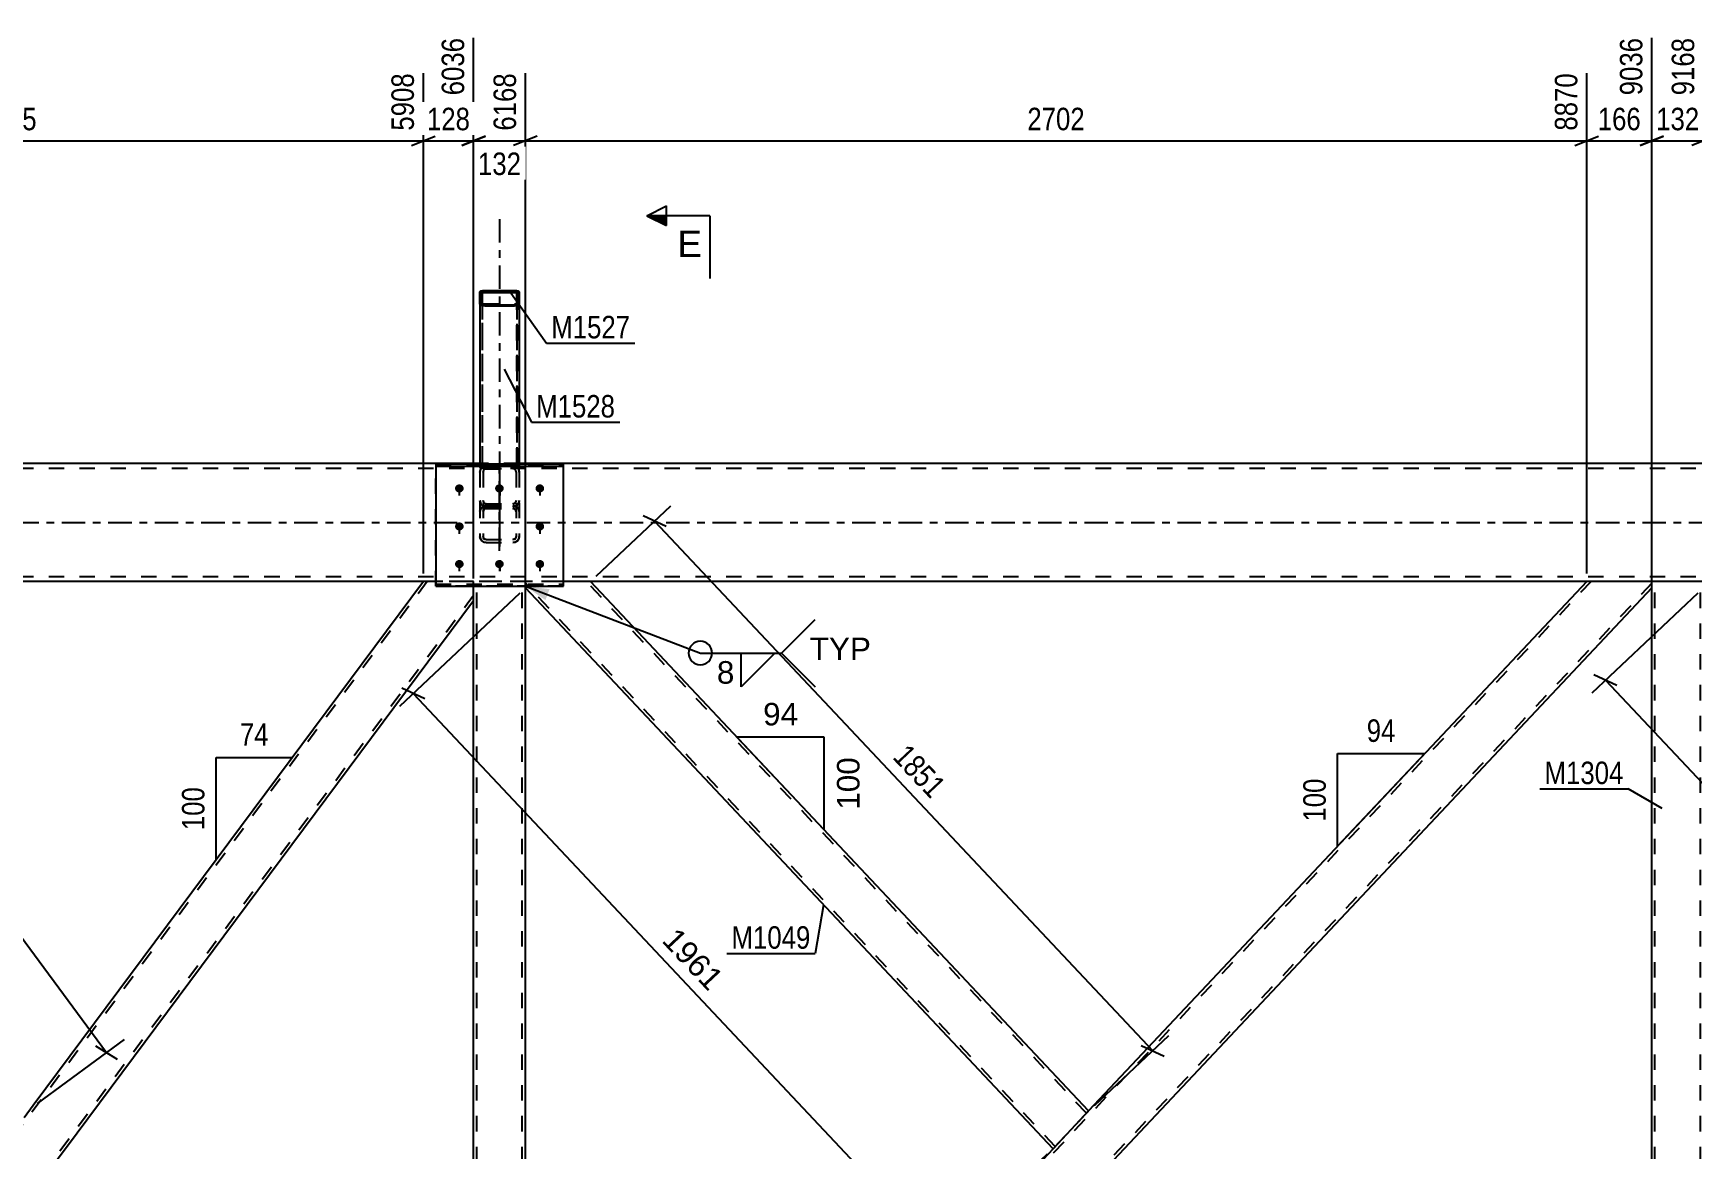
# Model space of a CAD drawing. Header units: millimetres. Extents: x -188 to 1001, y -633 to 208.
# Drawn here: x 243.5 to 454.7, y -79.7 to 62.3 of the extents above; entities that cross this region are included whole.
import ezdxf

# ---------------------------------------------------------------- set-up
doc = ezdxf.new("R2010")
doc.units = ezdxf.units.MM
doc.linetypes.add('DXK_LINE_DOT2', pattern=[3.9198, 1.9599, -1.9599])
doc.linetypes.add('DXK_LINE_DOT3', pattern=[5.9187, 2.979, -0.9799, 0.9799, -0.9799])
doc.styles.add('Arial', font='ARIAL.TTF', dxfattribs={"height": 0.2})
doc.styles.add('Arial Narrow', font='ARIALN.TTF', dxfattribs={"height": 0.2})

# ---------------------------------------------------------------- blocks, each defined once
blk = doc.blocks.new('Part-761552178-4338 - 4322')
at = {"color": 2, "linetype": 'Continuous'}
for p, q in [((300.45, 29.29), (300.41, 29.2)), ((300.41, 27.82), (300.41, 29.2)), ((300.41, 27.82), (300.41, 7.44)), ((300.41, 27.82), (300.45, 27.74)), ((300.58, 29.36), (300.45, 29.29)), ((300.45, 27.74), (300.58, 27.67)), ((300.78, 29.41), (300.58, 29.36)), ((300.58, 27.67), (300.78, 27.62)), ((300.71, 29.2), (300.73, 29.25)), ((300.71, 27.82), (300.71, 29.2)), ((300.73, 27.78), (300.71, 27.82)), ((300.73, 29.25), (300.79, 29.28)), ((300.79, 27.74), (300.73, 27.78)), ((301.01, 29.42), (300.78, 29.41)), ((300.78, 27.62), (301.01, 27.6)), ((300.79, 29.28), (300.89, 29.31)), ((300.89, 27.72), (300.79, 27.74)), ((300.89, 29.31), (301.01, 29.31)), ((301.01, 27.71), (300.89, 27.72)), ((301.01, 29.42), (304.81, 29.42)), ((301.01, 29.31), (304.81, 29.31)), ((301.01, 27.71), (304.81, 27.71)), ((301.01, 27.6), (304.81, 27.6)), ((305.04, 29.41), (304.81, 29.42)), ((304.81, 29.31), (304.92, 29.31)), ((304.92, 27.72), (304.81, 27.71)), ((304.81, 27.6), (305.04, 27.62)), ((304.92, 29.31), (305.02, 29.28)), ((305.02, 27.74), (304.92, 27.72)), ((305.02, 29.28), (305.08, 29.25)), ((305.08, 27.78), (305.02, 27.74)), ((305.23, 29.36), (305.04, 29.41)), ((305.04, 27.62), (305.23, 27.67)), ((305.08, 29.25), (305.11, 29.2)), ((305.11, 27.82), (305.08, 27.78)), ((305.11, 27.82), (305.11, 29.2)), ((305.36, 29.29), (305.23, 29.36)), ((305.23, 27.67), (305.36, 27.74)), ((305.41, 29.2), (305.36, 29.29)), ((305.36, 27.74), (305.41, 27.82)), ((305.41, 27.82), (305.41, 29.2)), ((305.41, 27.82), (305.41, 7.44))]:
    blk.add_line(p, q, dxfattribs=at)
at = {"color": 7, "linetype": 'DXK_LINE_DOT2'}
for p, q in [((300.41, 29.2), (300.41, 7.5)), ((300.71, 29.2), (300.71, 7.5)), ((300.71, 27.82), (300.71, 7.07)), ((305.11, 29.2), (305.11, 7.5)), ((305.11, 27.82), (305.11, 7.07)), ((305.41, 7.5), (305.41, 29.2)), ((305.41, 7.5), (300.41, 7.5)), ((300.41, 7.5), (300.41, 7.28)), ((300.41, 7.44), (300.41, 7.07)), ((300.41, 7.28), (300.41, 7.07)), ((300.41, 7.28), (300.71, 7.28)), ((300.45, 6.99), (300.41, 7.07)), ((300.58, 6.92), (300.45, 6.99)), ((300.78, 6.87), (300.58, 6.92)), ((300.71, 7.28), (300.71, 7.5)), ((300.71, 7.07), (300.71, 7.28)), ((300.71, 7.07), (300.73, 7.03)), ((300.73, 7.03), (300.8, 6.99)), ((301.01, 6.85), (300.78, 6.87)), ((300.8, 6.99), (300.89, 6.97)), ((300.89, 6.97), (301.01, 6.96)), ((301.01, 6.96), (304.81, 6.96)), ((301.01, 6.85), (304.81, 6.85)), ((304.81, 6.96), (304.92, 6.97)), ((305.04, 6.87), (304.81, 6.85)), ((304.92, 6.97), (305.02, 6.99)), ((305.02, 6.99), (305.08, 7.03)), ((305.23, 6.92), (305.04, 6.87)), ((305.08, 7.03), (305.11, 7.07)), ((305.11, 7.5), (305.11, 7.5)), ((305.11, 7.5), (305.11, 7.28)), ((305.11, 7.28), (305.11, 7.07)), ((305.11, 7.28), (305.41, 7.28)), ((305.36, 6.99), (305.23, 6.92)), ((305.41, 7.07), (305.36, 6.99)), ((305.41, 7.28), (305.41, 7.5)), ((305.41, 7.44), (305.41, 7.07)), ((305.41, 7.07), (305.41, 7.28))]:
    blk.add_line(p, q, dxfattribs=at)
blk = doc.blocks.new('Part-761552178-4343 - 4322')
at = {"color": 7, "linetype": 'DXK_LINE_DOT3'}
blk.add_line((302.91, 38.64), (302.91, -3.06), dxfattribs=at)
at = {"color": 2, "linetype": 'Continuous'}
for p, q in [((300.41, 29.34), (300.45, 29.42)), ((300.41, 29.34), (300.41, 29.2)), ((300.45, 29.42), (300.58, 29.49)), ((300.58, 29.49), (300.78, 29.54)), ((300.78, 29.54), (301.01, 29.55)), ((301.01, 29.55), (304.81, 29.55)), ((304.81, 29.55), (305.04, 29.54)), ((305.04, 29.54), (305.23, 29.49)), ((305.23, 29.49), (305.36, 29.42)), ((305.36, 29.42), (305.41, 29.34)), ((305.41, 29.34), (305.41, 29.2))]:
    blk.add_line(p, q, dxfattribs=at)
at = {"color": 7, "linetype": 'DXK_LINE_DOT2'}
for p, q in [((300.41, 27.95), (300.41, 29.34)), ((300.41, 29.2), (300.41, 7.5)), ((300.41, 27.95), (300.41, 7.15)), ((300.45, 27.87), (300.41, 27.95)), ((300.58, 27.8), (300.45, 27.87)), ((300.78, 27.75), (300.58, 27.8)), ((300.73, 29.38), (300.71, 29.34)), ((300.71, 29.34), (300.71, 7.5)), ((300.71, 27.95), (300.71, 29.34)), ((300.71, 27.95), (300.71, 7.15)), ((300.71, 27.95), (300.73, 27.91)), ((300.79, 29.41), (300.73, 29.38)), ((300.73, 27.91), (300.79, 27.88)), ((301.01, 27.73), (300.78, 27.75)), ((300.89, 29.44), (300.79, 29.41)), ((300.79, 27.88), (300.89, 27.85)), ((301.01, 29.45), (300.89, 29.44)), ((300.89, 27.85), (301.01, 27.84)), ((301.01, 29.45), (304.81, 29.45)), ((301.01, 27.84), (304.81, 27.84)), ((301.01, 27.73), (304.81, 27.73)), ((304.92, 29.44), (304.81, 29.45)), ((304.81, 27.84), (304.92, 27.85)), ((305.04, 27.75), (304.81, 27.73)), ((305.02, 29.41), (304.92, 29.44)), ((304.92, 27.85), (305.02, 27.88)), ((305.08, 29.38), (305.02, 29.41)), ((305.02, 27.88), (305.08, 27.91)), ((305.23, 27.8), (305.04, 27.75)), ((305.11, 29.34), (305.08, 29.38)), ((305.08, 27.91), (305.11, 27.95)), ((305.11, 7.5), (305.11, 29.34)), ((305.11, 27.95), (305.11, 29.34)), ((305.11, 27.95), (305.11, 7.15)), ((305.36, 27.87), (305.23, 27.8)), ((305.41, 27.95), (305.36, 27.87)), ((305.41, 27.95), (305.41, 29.34)), ((305.41, 29.2), (305.41, 7.5)), ((305.41, 27.95), (305.41, 7.15)), ((305.41, 7.5), (300.41, 7.5)), ((300.41, 7.28), (300.41, 7.5)), ((300.41, 7.15), (300.41, 7.28)), ((300.41, 7.28), (300.71, 7.28)), ((300.41, 7.15), (300.45, 7.07)), ((300.45, 7.07), (300.58, 7)), ((300.58, 7), (300.78, 6.95)), ((300.71, 7.5), (300.71, 7.5)), ((300.71, 7.5), (300.71, 7.28)), ((300.71, 7.28), (300.71, 7.15)), ((300.73, 7.11), (300.71, 7.15)), ((300.8, 7.08), (300.73, 7.11)), ((300.78, 6.95), (301.01, 6.94)), ((300.89, 7.05), (300.8, 7.08)), ((301.01, 7.04), (300.89, 7.05)), ((301.01, 7.04), (304.81, 7.04)), ((301.01, 6.94), (304.81, 6.94)), ((304.92, 7.05), (304.81, 7.04)), ((304.81, 6.94), (305.04, 6.95)), ((305.02, 7.08), (304.92, 7.05)), ((305.08, 7.11), (305.02, 7.08)), ((305.04, 6.95), (305.23, 7)), ((305.11, 7.15), (305.08, 7.11)), ((305.11, 7.28), (305.11, 7.5)), ((305.11, 7.15), (305.11, 7.28)), ((305.11, 7.28), (305.41, 7.28)), ((305.23, 7), (305.36, 7.07)), ((305.36, 7.07), (305.41, 7.15)), ((305.41, 7.5), (305.41, 7.28)), ((305.41, 7.28), (305.41, 7.15))]:
    blk.add_line(p, q, dxfattribs=at)
blk = doc.blocks.new('Part-761552178-4487 - 4322')
at = {"color": 7, "linetype": 'DXK_LINE_DOT2'}
for p, q in [((294.78, -8.11), (294.78, 7.44)), ((294.78, 7.44), (311.03, 7.44)), ((294.78, 7.16), (311.03, 7.16)), ((311.03, -8.11), (311.03, 7.44)), ((294.78, -7.83), (311.03, -7.83)), ((311.03, -8.11), (294.78, -8.11))]:
    blk.add_line(p, q, dxfattribs=at)
blk = doc.blocks.new('Part-761552178-4358 - 4322')
at = {"color": 7, "linetype": 'DXK_LINE_DOT2'}
for p, q in [((306.2, -7.5), (299.6, -7.5)), ((299.6, -9.96), (299.6, -7.5)), ((300, -152), (300, -7.5)), ((305.8, -152), (305.8, -7.5)), ((306.2, -8.33), (306.2, -7.5)), ((299.6, -152), (299.6, -149.54)), ((306.2, -152), (299.6, -152)), ((306.2, -152), (306.2, -151.17))]:
    blk.add_line(p, q, dxfattribs=at)
at = {"color": 2, "linetype": 'Continuous'}
for p, q in [((306.2, -151.17), (306.2, -8.33)), ((299.6, -149.54), (299.6, -9.96))]:
    blk.add_line(p, q, dxfattribs=at)
blk = doc.blocks.new('Part-761552178-4363 - 4322')
at = {"color": 7, "linetype": 'DXK_LINE_DOT2'}
for p, q in [((456.2, -7.5), (449.6, -7.5)), ((449.6, -8.33), (449.6, -7.5)), ((450, -152), (450, -7.5)), ((455.8, -152), (455.8, -7.5)), ((456.2, -8.33), (456.2, -7.5)), ((449.6, -152), (449.6, -151.17)), ((456.2, -152), (449.6, -152)), ((456.2, -152), (456.2, -151.17))]:
    blk.add_line(p, q, dxfattribs=at)
at = {"color": 2, "linetype": 'Continuous'}
for p, q in [((449.6, -151.17), (449.6, -8.33)), ((456.2, -151.17), (456.2, -8.33))]:
    blk.add_line(p, q, dxfattribs=at)
blk = doc.blocks.new('Part-761552178-4369 - 4322')
at = {"color": 7, "linetype": 'DXK_LINE_DOT2'}
for p, q in [((300.41, 6.43), (300.47, 6.76)), ((300.41, 6.43), (300.41, -1.8)), ((300.84, 6.59), (300.81, 6.43)), ((300.81, 6.43), (300.81, -1.8)), ((300.9, 7.22), (301.21, 7.28)), ((301.21, 6.86), (301.05, 6.82)), ((301.21, 7.28), (304.61, 7.28)), ((301.21, 6.86), (304.61, 6.86)), ((304.61, 7.28), (304.91, 7.22)), ((304.76, 6.82), (304.61, 6.86)), ((305.01, 6.43), (304.98, 6.59)), ((305.01, 6.43), (305.01, -1.8)), ((305.35, 6.76), (305.41, 6.43)), ((305.41, 6.43), (305.41, -1.8)), ((300.47, 2.49), (300.41, 2.81)), ((300.81, 2.81), (300.84, 2.65)), ((301.21, 2.15), (300.9, 2.09)), ((301.05, 2.42), (301.21, 2.39)), ((301.21, 2.39), (304.61, 2.39)), ((301.21, 2.15), (304.61, 2.15)), ((304.61, 2.39), (304.76, 2.42)), ((304.91, 2.09), (304.61, 2.15)), ((304.98, 2.65), (305.01, 2.81)), ((305.41, 2.81), (305.35, 2.49)), ((300.47, 1.69), (300.41, 1.4)), ((300.64, 1.93), (300.47, 1.69)), ((300.9, 2.09), (300.64, 1.93)), ((300.81, 1.4), (300.84, 1.54)), ((300.84, 1.54), (300.92, 1.67)), ((301.21, 1.96), (300.9, 2.03)), ((300.92, 1.67), (301.05, 1.75)), ((301.05, 1.75), (301.21, 1.78)), ((301.21, 1.96), (304.61, 1.96)), ((301.21, 1.78), (304.61, 1.78)), ((304.91, 2.03), (304.61, 1.96)), ((304.61, 1.78), (304.76, 1.75)), ((304.76, 1.75), (304.89, 1.67)), ((304.89, 1.67), (304.98, 1.54)), ((305.17, 1.93), (304.91, 2.09)), ((304.98, 1.54), (305.01, 1.4)), ((305.35, 1.69), (305.17, 1.93)), ((305.41, 1.4), (305.35, 1.69)), ((300.41, -1.8), (300.47, -2.08)), ((300.47, -2.08), (300.64, -2.33)), ((300.84, -1.94), (300.81, -1.8)), ((300.92, -2.06), (300.84, -1.94)), ((301.05, -2.14), (300.92, -2.06)), ((304.89, -2.06), (304.76, -2.14)), ((304.98, -1.94), (304.89, -2.06)), ((305.01, -1.8), (304.98, -1.94)), ((305.17, -2.33), (305.35, -2.08)), ((305.35, -2.08), (305.41, -1.8)), ((300.64, -2.33), (300.9, -2.49)), ((300.9, -2.49), (301.21, -2.55)), ((301.21, -2.17), (301.05, -2.14)), ((301.21, -2.17), (304.61, -2.17)), ((301.21, -2.55), (304.61, -2.55)), ((304.76, -2.14), (304.61, -2.17)), ((304.61, -2.55), (304.91, -2.49)), ((304.91, -2.49), (305.17, -2.33))]:
    blk.add_line(p, q, dxfattribs=at)
at = {"color": 7, "linetype": 'DXK_LINE_DOT3'}
blk.add_line((302.91, 8.04), (302.91, -3.62), dxfattribs=at)
at = {"color": 7, "linetype": 'DXK_LINE_DOT2'}
for centre, radius, start, end in [((301.24, 6.46), 0.827, 114.32, 159.2417), ((301.22, 6.45), 0.414, 114.32, 159.2417), ((304.59, 6.45), 0.414, 20.7583, 65.68), ((304.57, 6.46), 0.827, 20.7583, 65.68), ((301.24, 2.78), 0.827, 200.7583, 245.68), ((301.22, 2.8), 0.414, 200.7583, 245.68), ((304.59, 2.8), 0.414, 294.32, 339.2417), ((304.57, 2.78), 0.827, 294.32, 339.2417)]:
    blk.add_arc(centre, radius, start, end, dxfattribs=at)
blk = doc.blocks.new('Part-761552178-4448 - 4322')
at = {"color": 7, "linetype": 'DXK_LINE_DOT2'}
for p, q in [((300.47, 6.76), (300.41, 6.43)), ((300.41, 6.43), (300.41, -1.8)), ((300.81, 6.43), (300.84, 6.59)), ((300.81, 6.43), (300.81, -1.8)), ((301.21, 7.28), (300.9, 7.22)), ((301.05, 6.82), (301.21, 6.86)), ((301.21, 7.28), (304.61, 7.28)), ((301.21, 6.86), (304.61, 6.86)), ((304.91, 7.22), (304.61, 7.28)), ((304.61, 6.86), (304.76, 6.82)), ((304.98, 6.59), (305.01, 6.43)), ((305.01, 6.43), (305.01, -1.8)), ((305.41, 6.43), (305.35, 6.76)), ((305.41, 6.43), (305.41, -1.8)), ((300.41, 2.81), (300.47, 2.49)), ((300.84, 2.65), (300.81, 2.81)), ((300.9, 2.09), (301.21, 2.15)), ((301.21, 2.39), (301.05, 2.42)), ((301.21, 2.39), (304.61, 2.39)), ((301.21, 2.15), (304.61, 2.15)), ((304.76, 2.42), (304.61, 2.39)), ((304.61, 2.15), (304.91, 2.09)), ((305.01, 2.81), (304.98, 2.65)), ((305.35, 2.49), (305.41, 2.81)), ((300.41, 1.4), (300.47, 1.69)), ((300.47, 1.69), (300.64, 1.93)), ((300.64, 1.93), (300.9, 2.09)), ((300.84, 1.54), (300.81, 1.4)), ((300.92, 1.67), (300.84, 1.54)), ((300.9, 2.03), (301.05, 1.99)), ((301.05, 1.75), (300.92, 1.67)), ((301.05, 1.99), (301.21, 1.96)), ((301.21, 1.78), (301.05, 1.75)), ((301.21, 1.96), (304.61, 1.96)), ((301.21, 1.78), (304.61, 1.78)), ((304.61, 1.96), (304.91, 2.03)), ((304.76, 1.75), (304.61, 1.78)), ((304.89, 1.67), (304.76, 1.75)), ((304.98, 1.54), (304.89, 1.67)), ((304.91, 2.09), (305.17, 1.93)), ((305.01, 1.4), (304.98, 1.54)), ((305.17, 1.93), (305.35, 1.69)), ((305.35, 1.69), (305.41, 1.4)), ((300.47, -2.08), (300.41, -1.8)), ((300.64, -2.33), (300.47, -2.08)), ((300.81, -1.8), (300.84, -1.94)), ((300.84, -1.94), (300.92, -2.06)), ((300.92, -2.06), (301.05, -2.14)), ((304.76, -2.14), (304.89, -2.06)), ((304.89, -2.06), (304.98, -1.94)), ((304.98, -1.94), (305.01, -1.8)), ((305.35, -2.08), (305.17, -2.33)), ((305.41, -1.8), (305.35, -2.08)), ((300.9, -2.49), (300.64, -2.33)), ((301.21, -2.55), (300.9, -2.49)), ((301.05, -2.14), (301.21, -2.17)), ((301.21, -2.17), (304.61, -2.17)), ((301.21, -2.55), (304.61, -2.55)), ((304.61, -2.17), (304.76, -2.14)), ((304.91, -2.49), (304.61, -2.55)), ((305.17, -2.33), (304.91, -2.49))]:
    blk.add_line(p, q, dxfattribs=at)
at = {"color": 7, "linetype": 'DXK_LINE_DOT3'}
blk.add_line((302.91, -3.62), (302.91, 8.04), dxfattribs=at)
at = {"color": 7, "linetype": 'DXK_LINE_DOT2'}
for centre, radius, start, end in [((301.24, 6.46), 0.827, 114.32, 159.2417), ((301.22, 6.45), 0.414, 114.32, 159.2417), ((304.59, 6.45), 0.414, 20.7583, 65.68), ((304.57, 6.46), 0.827, 20.7583, 65.68), ((301.24, 2.78), 0.827, 200.7583, 245.68), ((301.22, 2.8), 0.414, 200.7583, 245.68), ((304.59, 2.8), 0.414, 294.32, 339.2417), ((304.57, 2.78), 0.827, 294.32, 339.2417)]:
    blk.add_arc(centre, radius, start, end, dxfattribs=at)
blk = doc.blocks.new('Part-761552178-4484 - 4322')
at = {"color": 2, "linetype": 'Continuous'}
for p, q in [((311.03, 7.44), (294.78, 7.44)), ((294.78, 7.44), (294.78, -8.11)), ((294.78, 7.16), (311.03, 7.16)), ((311.03, -8.11), (311.03, 7.44)), ((294.78, -8.11), (311.03, -8.11))]:
    blk.add_line(p, q, dxfattribs=at)
at = {"color": 7, "linetype": 'DXK_LINE_DOT2'}
blk.add_line((294.78, -7.83), (311.03, -7.83), dxfattribs=at)
blk = doc.blocks.new('Bolt-761552178-4665 - 4322')
at = {"color": 1, "linetype": 'DXK_LINE_DOT2'}
for p, q in [((297.78, 4.84), (297.78, 3.42)), ((302.93, 4.84), (302.93, 3.42)), ((308.03, 4.84), (308.03, 3.42)), ((297.78, 0), (297.78, -1.42)), ((308.03, 0), (308.03, -1.42)), ((297.78, -4.79), (297.78, -6.21)), ((302.93, -4.79), (302.93, -6.21)), ((308.03, -4.79), (308.03, -6.21))]:
    blk.add_line(p, q, dxfattribs=at)
blk = doc.blocks.new('Part-761552178-4524 - 4322')
at = {"color": 7, "linetype": 'DXK_LINE_DOT2'}
for p, q in [((776.65, 6.9), (34.1, 6.9)), ((305.41, 7.5), (300.41, 7.5)), ((776.65, -6.9), (34.1, -6.9)), ((776.65, -7.5), (68.4, -7.5)), ((311.03, -7.5), (294.78, -7.5))]:
    blk.add_line(p, q, dxfattribs=at)
at = {"color": 2, "linetype": 'Continuous'}
for p, q in [((300.41, 7.5), (127.28, 7.5)), ((600.41, 7.5), (305.41, 7.5)), ((294.78, -7.5), (181.15, -7.5)), ((594.78, -7.5), (311.03, -7.5))]:
    blk.add_line(p, q, dxfattribs=at)
at = {"color": 7, "linetype": 'DXK_LINE_DOT3'}
blk.add_line((34.1, 0), (776.65, 0), dxfattribs=at)
blk = doc.blocks.new('Bolt-761552178-4666 - 4322')
at = {"linetype": 'Continuous'}
for points in [[(297.78, 4.86), (297.9, 4.85), (298.01, 4.82), (298.11, 4.76), (298.19, 4.69), (298.26, 4.6), (298.31, 4.5), (298.33, 4.4), (298.33, 4.29), (298.31, 4.18), (298.26, 4.09), (298.19, 4), (298.11, 3.93), (298.01, 3.87), (297.9, 3.84), (297.78, 3.83), (297.67, 3.84), (297.56, 3.87), (297.46, 3.93), (297.37, 4), (297.31, 4.09), (297.26, 4.18), (297.24, 4.29), (297.24, 4.4), (297.26, 4.5), (297.31, 4.6), (297.37, 4.69), (297.46, 4.76), (297.56, 4.82), (297.67, 4.85)], [(302.88, 4.86), (303, 4.85), (303.11, 4.82), (303.21, 4.76), (303.29, 4.69), (303.36, 4.6), (303.41, 4.5), (303.43, 4.4), (303.43, 4.29), (303.41, 4.18), (303.36, 4.09), (303.29, 4), (303.21, 3.93), (303.11, 3.87), (303, 3.84), (302.88, 3.83), (302.77, 3.84), (302.66, 3.87), (302.56, 3.93), (302.47, 4), (302.41, 4.09), (302.36, 4.18), (302.34, 4.29), (302.34, 4.4), (302.36, 4.5), (302.41, 4.6), (302.47, 4.69), (302.56, 4.76), (302.66, 4.82), (302.77, 4.85)], [(308.03, 4.86), (308.15, 4.85), (308.26, 4.82), (308.36, 4.76), (308.44, 4.69), (308.51, 4.6), (308.56, 4.5), (308.58, 4.4), (308.58, 4.29), (308.56, 4.18), (308.51, 4.09), (308.44, 4), (308.36, 3.93), (308.26, 3.87), (308.15, 3.84), (308.03, 3.83), (307.92, 3.84), (307.81, 3.87), (307.71, 3.93), (307.62, 4), (307.56, 4.09), (307.51, 4.18), (307.49, 4.29), (307.49, 4.4), (307.51, 4.5), (307.56, 4.6), (307.62, 4.69), (307.71, 4.76), (307.81, 4.82), (307.92, 4.85)], [(297.78, 0.02), (297.9, 0.01), (298.01, -0.02), (298.11, -0.08), (298.19, -0.15), (298.26, -0.24), (298.31, -0.34), (298.33, -0.44), (298.33, -0.55), (298.31, -0.66), (298.26, -0.75), (298.19, -0.84), (298.11, -0.91), (298.01, -0.97), (297.9, -1), (297.78, -1.01), (297.67, -1), (297.56, -0.97), (297.46, -0.91), (297.37, -0.84), (297.31, -0.75), (297.26, -0.66), (297.24, -0.55), (297.24, -0.44), (297.26, -0.34), (297.31, -0.24), (297.37, -0.15), (297.46, -0.08), (297.56, -0.02), (297.67, 0.01)], [(308.03, 0.02), (308.15, 0.01), (308.26, -0.02), (308.36, -0.08), (308.44, -0.15), (308.51, -0.24), (308.56, -0.34), (308.58, -0.44), (308.58, -0.55), (308.56, -0.66), (308.51, -0.75), (308.44, -0.84), (308.36, -0.91), (308.26, -0.97), (308.15, -1), (308.03, -1.01), (307.92, -1), (307.81, -0.97), (307.71, -0.91), (307.62, -0.84), (307.56, -0.75), (307.51, -0.66), (307.49, -0.55), (307.49, -0.44), (307.51, -0.34), (307.56, -0.24), (307.62, -0.15), (307.71, -0.08), (307.81, -0.02), (307.92, 0.01)], [(297.78, -4.77), (297.9, -4.78), (298.01, -4.82), (298.11, -4.87), (298.19, -4.94), (298.26, -5.03), (298.31, -5.13), (298.33, -5.23), (298.33, -5.34), (298.31, -5.45), (298.26, -5.55), (298.19, -5.63), (298.11, -5.71), (298.01, -5.76), (297.9, -5.79), (297.78, -5.8), (297.67, -5.79), (297.56, -5.76), (297.46, -5.71), (297.37, -5.63), (297.31, -5.55), (297.26, -5.45), (297.24, -5.34), (297.24, -5.23), (297.26, -5.13), (297.31, -5.03), (297.37, -4.94), (297.46, -4.87), (297.56, -4.82), (297.67, -4.78)], [(302.88, -4.77), (303, -4.78), (303.11, -4.82), (303.21, -4.87), (303.29, -4.94), (303.36, -5.03), (303.41, -5.13), (303.43, -5.23), (303.43, -5.34), (303.41, -5.45), (303.36, -5.55), (303.29, -5.63), (303.21, -5.71), (303.11, -5.76), (303, -5.79), (302.88, -5.8), (302.77, -5.79), (302.66, -5.76), (302.56, -5.71), (302.47, -5.63), (302.41, -5.55), (302.36, -5.45), (302.34, -5.34), (302.34, -5.23), (302.36, -5.13), (302.41, -5.03), (302.47, -4.94), (302.56, -4.87), (302.66, -4.82), (302.77, -4.78)], [(308.03, -4.77), (308.15, -4.78), (308.26, -4.82), (308.36, -4.87), (308.44, -4.94), (308.51, -5.03), (308.56, -5.13), (308.58, -5.23), (308.58, -5.34), (308.56, -5.45), (308.51, -5.55), (308.44, -5.63), (308.36, -5.71), (308.26, -5.76), (308.15, -5.79), (308.03, -5.8), (307.92, -5.79), (307.81, -5.76), (307.71, -5.71), (307.62, -5.63), (307.56, -5.55), (307.51, -5.45), (307.49, -5.34), (307.49, -5.23), (307.51, -5.13), (307.56, -5.03), (307.62, -4.94), (307.71, -4.87), (307.81, -4.82), (307.92, -4.78)]]:
    blk.add_hatch(color=1, dxfattribs=at).paths.add_polyline_path(points)
at = {"color": 1, "linetype": 'Continuous'}
for p, q in [((297.78, 4.84), (297.78, 3.42)), ((302.88, 4.84), (302.88, 3.42)), ((308.03, 4.84), (308.03, 3.42)), ((297.78, 0), (297.78, -1.42)), ((308.03, 0), (308.03, -1.42)), ((297.78, -4.79), (297.78, -6.21)), ((302.88, -4.79), (302.88, -6.21)), ((308.03, -4.79), (308.03, -6.21))]:
    blk.add_line(p, q, dxfattribs=at)
blk = doc.blocks.new('Part-761552178-4803 - 4322')
at = {"color": 7, "linetype": 'DXK_LINE_DOT2'}
for p, q in [((314.48, -7.5), (306.2, -7.5)), ((306.2, -8.11), (306.2, -7.5)), ((373.65, -79.46), (306.2, -7.74)), ((377.63, -75.22), (313.94, -7.5)), ((377.86, -74.98), (377.35, -75.52)), ((373.65, -79.46), (373.67, -79.44))]:
    blk.add_line(p, q, dxfattribs=at)
at = {"color": 2, "linetype": 'Continuous'}
for p, q in [((306.2, -8.33), (306.2, -8.11)), ((373.37, -79.75), (306.2, -8.33)), ((377.9, -74.93), (314.48, -7.5)), ((377.35, -75.52), (373.37, -79.75)), ((377.9, -74.93), (377.35, -75.52))]:
    blk.add_line(p, q, dxfattribs=at)
blk = doc.blocks.new('Part-761552178-4808 - 4322')
at = {"color": 7, "linetype": 'DXK_LINE_DOT2'}
for p, q in [((441.87, -7.5), (306.2, -151.76)), ((449.6, -7.74), (313.94, -152)), ((449.6, -7.5), (441.32, -7.5)), ((377.9, -74.93), (373.37, -79.75)), ((382.43, -79.75), (377.9, -84.57)), ((314.48, -152), (306.2, -152))]:
    blk.add_line(p, q, dxfattribs=at)
at = {"color": 2, "linetype": 'Continuous'}
for p, q in [((441.32, -7.5), (377.9, -74.93)), ((449.6, -8.33), (382.43, -79.75)), ((449.6, -8.33), (449.6, -7.5)), ((373.37, -79.75), (306.2, -151.17)), ((377.9, -84.57), (314.48, -152)), ((306.2, -152), (306.2, -151.17))]:
    blk.add_line(p, q, dxfattribs=at)
blk = doc.blocks.new('Part-761552178-4828 - 4322')
at = {"color": 7, "linetype": 'DXK_LINE_DOT2'}
for p, q in [((293.7, -7.5), (187.45, -150.21)), ((299.6, -7.5), (293.2, -7.5)), ((299.6, -8.11), (299.6, -7.5)), ((299.6, -9.29), (193.35, -152)), ((243.53, -74.22), (239.41, -79.75)), ((247.64, -79.75), (243.53, -85.28)), ((193.85, -152), (187.45, -152))]:
    blk.add_line(p, q, dxfattribs=at)
at = {"color": 2, "linetype": 'Continuous'}
for p, q in [((293.2, -7.5), (243.53, -74.22)), ((299.6, -9.96), (299.6, -8.11)), ((299.6, -9.96), (247.64, -79.75)), ((239.41, -79.75), (187.45, -149.54)), ((243.53, -85.28), (193.85, -152)), ((187.45, -152), (187.45, -149.54))]:
    blk.add_line(p, q, dxfattribs=at)
blk = doc.blocks.new('AngleDimension-761552178-4941 - 4322')
at = {"color": 7, "linetype": 'Continuous'}
for p, q in [((409.59, -29.43), (420.69, -29.43)), ((409.59, -41.23), (420.69, -29.43)), ((409.59, -41.23), (409.59, -29.43)), ((420.25, -29.9), (420.69, -29.43))]:
    blk.add_line(p, q, dxfattribs=at)
at = {"color": 0}
for points in [[(417.57, -28.53), (417.57, -24.33), (412.71, -24.33), (412.71, -28.53)], [(408.69, -31.99), (404.49, -31.99), (404.49, -38.68), (408.69, -38.68)]]:
    blk.add_wipeout(points, dxfattribs=at)
at = {"color": 3, "style": 'Arial Narrow'}
blk.add_text('94', height=2.863, dxfattribs=at).set_placement((413.31, -27.93))
blk.add_text('100', height=2.863, rotation=90.0002, dxfattribs=at).set_placement((408.09, -38.08))
blk = doc.blocks.new('StraightDimension-761552178-12593 - 4322')
at = {"color": 7, "linetype": 'Continuous'}
for p, q in [((305.47, -9.01), (290.17, -23.41)), ((293.38, -22.44), (290.45, -21.08)), ((291.91, -21.76), (359.08, -93.19)), ((372.64, -80.44), (357.34, -94.83)), ((357.62, -92.5), (360.55, -93.87))]:
    blk.add_line(p, q, dxfattribs=at)
at = {"color": 0}
blk.add_wipeout([(329.5, -60.64), (332.56, -57.76), (325.65, -50.41), (322.59, -53.28)], dxfattribs=at)
at = {"color": 3, "style": 'Arial'}
blk.add_text('1961', height=2.865, rotation=-46.7591, dxfattribs=at).set_placement((323.44, -53.31))
blk = doc.blocks.new('StraightDimension-761552178-9188 - 4322')
at = {"color": 7, "linetype": 'Continuous'}
for p, q in [((449.6, -7.33), (449.6, 61.71)), ((456.2, -6.5), (456.2, 61.71)), ((448.1, 48), (451.1, 49.2)), ((449.6, 48.6), (456.2, 48.6)), ((457.7, 49.2), (454.7, 48))]:
    blk.add_line(p, q, dxfattribs=at)
at = {"color": 0}
blk.add_wipeout([(456.24, 49.35), (456.24, 53.55), (449.56, 53.55), (449.56, 49.35)], dxfattribs=at)
at = {"color": 0, "linetype": 'Continuous'}
blk.add_wipeout([(455.6, 62.31), (451.4, 62.31), (451.4, 53.8), (455.6, 53.8)], dxfattribs=at)
at = {"color": 3, "linetype": 'Continuous', "style": 'Arial Narrow'}
blk.add_text('9168', height=2.863, rotation=90.0002, dxfattribs=at).set_placement((455, 54.4))
at = {"color": 3, "style": 'Arial Narrow'}
blk.add_text('132', height=2.863, dxfattribs=at).set_placement((450.16, 49.95))
blk = doc.blocks.new('StraightDimension-761552178-9190 - 4322')
at = {"color": 7, "linetype": 'Continuous'}
for p, q in [((306.2, -7.33), (306.2, 57.21)), ((441.32, -6.5), (441.32, 57.21)), ((307.7, 49.2), (304.7, 48)), ((306.2, 48.6), (441.32, 48.6)), ((439.82, 48), (442.82, 49.2))]:
    blk.add_line(p, q, dxfattribs=at)
at = {"color": 0, "linetype": 'Continuous'}
blk.add_wipeout([(440.72, 57.81), (436.52, 57.81), (436.52, 49.3), (440.72, 49.3)], dxfattribs=at)
at = {"color": 0}
blk.add_wipeout([(378.02, 49.35), (378.02, 53.55), (369.5, 53.55), (369.5, 49.35)], dxfattribs=at)
at = {"color": 3, "linetype": 'Continuous', "style": 'Arial Narrow'}
blk.add_text('8870', height=2.863, rotation=90.0002, dxfattribs=at).set_placement((440.12, 49.9))
at = {"color": 3, "style": 'Arial Narrow'}
blk.add_text('2702', height=2.863, dxfattribs=at).set_placement((370.1, 49.95))
blk = doc.blocks.new('StraightDimension-761552178-9193 - 4322')
at = {"color": 7, "linetype": 'Continuous'}
for p, q in [((187.45, -8.96), (187.45, 61.71)), ((293.2, -6.5), (293.2, 57.21)), ((188.95, 49.2), (185.95, 48)), ((187.45, 48.6), (293.2, 48.6)), ((291.7, 48), (294.7, 49.2))]:
    blk.add_line(p, q, dxfattribs=at)
at = {"color": 0, "linetype": 'Continuous'}
blk.add_wipeout([(292.6, 57.81), (288.4, 57.81), (288.4, 49.3), (292.6, 49.3)], dxfattribs=at)
at = {"color": 0}
blk.add_wipeout([(244.58, 49.35), (244.58, 53.55), (236.07, 53.55), (236.07, 49.35)], dxfattribs=at)
at = {"color": 3, "linetype": 'Continuous', "style": 'Arial Narrow'}
blk.add_text('5908', height=2.863, rotation=90.0002, dxfattribs=at).set_placement((292, 49.9))
at = {"color": 3, "style": 'Arial Narrow'}
blk.add_text('2115', height=2.863, dxfattribs=at).set_placement((236.67, 49.95))
blk = doc.blocks.new('StraightDimension-761552178-5907 - 4322')
at = {"color": 7, "linetype": 'Continuous'}
for p, q in [((315.21, -6.81), (324.72, 2.12)), ((324.1, -0.51), (321.18, 0.85)), ((322.64, 0.17), (386.06, -67.26)), ((378.63, -74.25), (388.13, -65.31)), ((384.59, -66.58), (387.52, -67.94))]:
    blk.add_line(p, q, dxfattribs=at)
at = {"color": 0}
blk.add_wipeout([(357.81, -36.13), (360.87, -33.26), (355.04, -27.06), (351.98, -29.93)], dxfattribs=at)
at = {"color": 3, "style": 'Arial Narrow'}
blk.add_text('1851', height=2.863, rotation=-46.7591, dxfattribs=at).set_placement((352.83, -29.96))
blk = doc.blocks.new('AngleDimension-761552178-6143 - 4322')
at = {"color": 7, "linetype": 'Continuous'}
for p, q in [((266.83, -29.93), (276.51, -29.93)), ((266.83, -42.92), (276.51, -29.93)), ((266.83, -42.92), (266.83, -29.93)), ((276.3, -30.2), (276.51, -29.93))]:
    blk.add_line(p, q, dxfattribs=at)
at = {"color": 0}
for points in [[(274.1, -29.03), (274.1, -24.83), (269.24, -24.83), (269.24, -29.03)], [(265.93, -33.08), (261.73, -33.08), (261.73, -39.77), (265.93, -39.77)]]:
    blk.add_wipeout(points, dxfattribs=at)
at = {"color": 3, "style": 'Arial Narrow'}
blk.add_text('74', height=2.863, dxfattribs=at).set_placement((269.84, -28.43))
blk.add_text('100', height=2.863, rotation=90.0002, dxfattribs=at).set_placement((265.33, -39.17))
blk = doc.blocks.new('AngleDimension-761552178-12622 - 4322')
at = {"color": 7, "linetype": 'Continuous'}
for p, q in [((334.28, -28.55), (333.13, -27.33)), ((344.23, -27.33), (333.13, -27.33)), ((344.23, -39.13), (333.13, -27.33)), ((344.23, -39.13), (344.23, -27.33))]:
    blk.add_line(p, q, dxfattribs=at)
at = {"color": 0}
for points in [[(341.51, -26.43), (341.51, -22.23), (335.86, -22.23), (335.86, -26.43)], [(349.33, -29.29), (345.13, -29.29), (345.13, -37.17), (349.33, -37.17)]]:
    blk.add_wipeout(points, dxfattribs=at)
at = {"color": 3, "style": 'Arial'}
blk.add_text('94', height=2.865, dxfattribs=at).set_placement((336.46, -25.83))
blk.add_text('100', height=2.865, rotation=90.0002, dxfattribs=at).set_placement((348.73, -36.57))
blk = doc.blocks.new('StraightDimension-761552178-9189 - 4322')
at = {"color": 7, "linetype": 'Continuous'}
for p, q in [((449.6, -7.33), (449.6, 61.71)), ((441.32, -6.5), (441.32, 57.21)), ((439.82, 48), (442.82, 49.2)), ((441.32, 48.6), (449.6, 48.6)), ((451.1, 49.2), (448.1, 48))]:
    blk.add_line(p, q, dxfattribs=at)
at = {"color": 0}
blk.add_wipeout([(448.8, 49.35), (448.8, 53.55), (442.12, 53.55), (442.12, 49.35)], dxfattribs=at)
at = {"color": 0, "linetype": 'Continuous'}
blk.add_wipeout([(449, 62.31), (444.8, 62.31), (444.8, 53.8), (449, 53.8)], dxfattribs=at)
at = {"color": 3, "linetype": 'Continuous', "style": 'Arial Narrow'}
blk.add_text('9036', height=2.863, rotation=90.0002, dxfattribs=at).set_placement((448.4, 54.4))
at = {"color": 3, "style": 'Arial Narrow'}
blk.add_text('166', height=2.863, dxfattribs=at).set_placement((442.72, 49.95))
blk = doc.blocks.new('StraightDimension-761552178-9191 - 4322')
at = {"color": 7, "linetype": 'Continuous'}
for p, q in [((299.6, -7.11), (299.6, 61.71)), ((306.2, -7.33), (306.2, 57.21)), ((298.1, 48), (301.1, 49.2)), ((299.6, 48.6), (306.2, 48.6)), ((307.7, 49.2), (304.7, 48))]:
    blk.add_line(p, q, dxfattribs=at)
at = {"color": 0, "linetype": 'Continuous'}
blk.add_wipeout([(305.6, 57.81), (301.4, 57.81), (301.4, 49.3), (305.6, 49.3)], dxfattribs=at)
at = {"color": 0}
blk.add_wipeout([(306.24, 43.65), (306.24, 47.85), (299.56, 47.85), (299.56, 43.65)], dxfattribs=at)
at = {"color": 3, "linetype": 'Continuous', "style": 'Arial Narrow'}
blk.add_text('6168', height=2.863, rotation=90.0002, dxfattribs=at).set_placement((305, 49.9))
at = {"color": 3, "style": 'Arial Narrow'}
blk.add_text('132', height=2.863, dxfattribs=at).set_placement((300.16, 44.25))
blk = doc.blocks.new('StraightDimension-761552178-9192 - 4322')
at = {"color": 7, "linetype": 'Continuous'}
for p, q in [((299.6, -7.11), (299.6, 61.71)), ((293.2, -6.5), (293.2, 57.21)), ((291.7, 48), (294.7, 49.2)), ((293.2, 48.6), (299.6, 48.6)), ((301.1, 49.2), (298.1, 48))]:
    blk.add_line(p, q, dxfattribs=at)
at = {"color": 0}
blk.add_wipeout([(299.74, 49.35), (299.74, 53.55), (293.06, 53.55), (293.06, 49.35)], dxfattribs=at)
at = {"color": 0, "linetype": 'Continuous'}
blk.add_wipeout([(299, 62.31), (294.8, 62.31), (294.8, 53.8), (299, 53.8)], dxfattribs=at)
at = {"color": 3, "linetype": 'Continuous', "style": 'Arial Narrow'}
blk.add_text('6036', height=2.863, rotation=90.0002, dxfattribs=at).set_placement((298.4, 54.4))
at = {"color": 3, "style": 'Arial Narrow'}
blk.add_text('128', height=2.863, dxfattribs=at).set_placement((293.66, 49.95))
blk = doc.blocks.new('StraightDimension-761552178-12567 - 4322')
at = {"color": 7, "linetype": 'Continuous'}
for p, q in [((455.47, -9.01), (441.95, -21.72)), ((445.17, -20.76), (442.24, -19.4)), ((443.7, -20.08), (510.87, -91.5)), ((522.64, -80.44), (509.12, -93.15)), ((509.41, -90.82), (512.34, -92.19))]:
    blk.add_line(p, q, dxfattribs=at)
at = {"color": 0}
blk.add_wipeout([(481.29, -58.96), (484.35, -56.08), (477.44, -48.72), (474.38, -51.6)], dxfattribs=at)
at = {"color": 3, "style": 'Arial'}
blk.add_text('1961', height=2.865, rotation=-46.7591, dxfattribs=at).set_placement((475.22, -51.63))
blk = doc.blocks.new('StraightDimension-761552178-12636 - 4322')
at = {"color": 7, "linetype": 'Continuous'}
for p, q in [((194.65, -6.91), (205.72, 1.25)), ((204.8, -1.29), (202.06, 0.41)), ((203.43, -0.44), (252.86, -67.5)), ((244.08, -73.97), (255.15, -65.81)), ((251.48, -66.65), (254.23, -68.35))]:
    blk.add_line(p, q, dxfattribs=at)
at = {"color": 0}
blk.add_wipeout([(231.74, -37.59), (235.12, -35.09), (229.13, -26.97), (225.75, -29.46)], dxfattribs=at)
at = {"color": 3, "style": 'Arial'}
blk.add_text('1666', height=2.865, rotation=-53.6059, dxfattribs=at).set_placement((226.59, -29.59))
blk = doc.blocks.new('Mark-761552178-4339 - 4322')
at = {"color": 0}
blk.add_wipeout([(319.54, 23.45), (319.54, 26.45), (309.49, 26.45), (309.49, 23.45)], dxfattribs=at)
blk.add_wipeout([(319.54, 23.45), (319.54, 26.45), (309.49, 26.45), (309.49, 23.45)], dxfattribs=at)
at = {"color": 30, "linetype": 'Continuous'}
for p, q in [((304.12, 29.55), (308.89, 22.85)), ((308.89, 22.85), (320.14, 22.85))]:
    blk.add_line(p, q, dxfattribs=at)
at = {"color": 3, "style": 'Arial Narrow'}
blk.add_text('M1527', height=2.863, dxfattribs=at).set_placement((309.49, 23.45))
blk = doc.blocks.new('Mark-761552178-4334 - 4322')
at = {"color": 0}
blk.add_wipeout([(317.62, 13.37), (317.62, 16.37), (307.57, 16.37), (307.57, 13.37)], dxfattribs=at)
blk.add_wipeout([(317.62, 13.37), (317.62, 16.37), (307.57, 16.37), (307.57, 13.37)], dxfattribs=at)
at = {"color": 30, "linetype": 'Continuous'}
for p, q in [((303.51, 19.54), (306.97, 12.77)), ((306.97, 12.77), (318.22, 12.77))]:
    blk.add_line(p, q, dxfattribs=at)
at = {"color": 3, "style": 'Arial Narrow'}
blk.add_text('M1528', height=2.863, dxfattribs=at).set_placement((307.57, 13.37))
blk = doc.blocks.new('Mark-761552178-4359 - 4322')
at = {"color": 0}
blk.add_wipeout([(446.01, -33.31), (446.01, -30.31), (435.95, -30.31), (435.95, -33.31)], dxfattribs=at)
blk.add_wipeout([(446.01, -33.31), (446.01, -30.31), (435.95, -30.31), (435.95, -33.31)], dxfattribs=at)
at = {"color": 30, "linetype": 'Continuous'}
for p in [(435.35, -33.91), (450.94, -36.41)]:
    blk.add_line(p, (446.61, -33.91), dxfattribs=at)
at = {"color": 3, "style": 'Arial Narrow'}
blk.add_text('M1304', height=2.863, dxfattribs=at).set_placement((435.95, -33.31))
blk = doc.blocks.new('WeldMark-761552178-6200 - 4322')
at = {"linetype": 'Continuous'}
blk.add_hatch(color=30, dxfattribs=at).paths.add_polyline_path([(308.74, -9.88), (306.2, -8.11), (309.27, -8.48)])
at = {"color": 30, "linetype": 'Continuous'}
blk.add_line((306.2, -8.11), (328.47, -16.62), dxfattribs=at)
at = {"color": 3, "linetype": 'Continuous'}
for q in [(343.08, -12.33), (343.08, -20.91)]:
    blk.add_line((338.8, -16.62), q, dxfattribs=at)
blk.add_arc((328.47, -16.62), 1.5, 90, 270, dxfattribs=at)
at = {"color": 0}
blk.add_wipeout([(333, -20.72), (333, -17.32), (330.37, -17.32), (330.37, -20.72)], dxfattribs=at)
at = {"color": 30, "linetype": 'Continuous'}
blk.add_line((328.47, -16.62), (338.8, -16.62), dxfattribs=at)
at = {"color": 3, "linetype": 'Continuous'}
for p, q in [((333.65, -16.62), (337.94, -16.62)), ((337.94, -16.62), (333.65, -20.91)), ((333.65, -20.91), (333.65, -16.62))]:
    blk.add_line(p, q, dxfattribs=at)
blk.add_arc((328.47, -16.62), 1.5, 270, 90, dxfattribs=at)
at = {"color": 3, "style": 'Arial'}
blk.add_text('8', height=2.87, dxfattribs=at).set_placement((330.57, -20.52))
at = {"color": 0, "linetype": 'Continuous'}
blk.add_wipeout([(350.17, -17.52), (350.17, -14.52), (342.4, -14.52), (342.4, -17.52)], dxfattribs=at)
blk.add_wipeout([(350.17, -17.52), (350.17, -14.52), (342.4, -14.52), (342.4, -17.52)], dxfattribs=at)
at = {"color": 3, "linetype": 'Continuous', "style": 'Arial'}
blk.add_text('TYP', height=2.865, dxfattribs=at).set_placement((342.4, -17.52))
blk = doc.blocks.new('Mark-761552178-4799 - 4322')
at = {"color": 0}
blk.add_wipeout([(342.49, -54.27), (342.49, -51.27), (332.44, -51.27), (332.44, -54.27)], dxfattribs=at)
blk.add_wipeout([(342.49, -54.27), (342.49, -51.27), (332.44, -51.27), (332.44, -54.27)], dxfattribs=at)
at = {"color": 30, "linetype": 'Continuous'}
for p in [(344.14, -48.67), (331.84, -54.87)]:
    blk.add_line(p, (343.09, -54.87), dxfattribs=at)
at = {"color": 3, "style": 'Arial Narrow'}
blk.add_text('M1049', height=2.863, dxfattribs=at).set_placement((332.44, -54.27))
blk = doc.blocks.new('SectionMark-761552178-6186 - 4322')
at = {"linetype": 'Continuous'}
for points in [[(324.16, 39.07), (324.16, 37.82), (321.66, 39.07)], [(324.16, -177.91), (324.16, -179.16), (321.66, -179.16)]]:
    blk.add_hatch(color=6, dxfattribs=at).paths.add_polyline_path(points)
at = {"color": 6, "linetype": 'Continuous'}
for p, q in [((321.66, 39.07), (324.16, 40.32)), ((324.16, 37.82), (324.16, 40.32)), ((329.66, 39.07), (321.66, 39.07)), ((321.66, 39.07), (324.16, 37.82)), ((321.66, -179.16), (324.16, -177.91)), ((329.66, -179.16), (321.66, -179.16)), ((324.16, -180.41), (321.66, -179.16)), ((324.16, -177.91), (324.16, -180.41))]:
    blk.add_line(p, q, dxfattribs=at)
at = {"color": 0, "linetype": 'Continuous'}
for points in [[(328.66, 33.82), (328.66, 37.32), (325.55, 37.32), (325.55, 33.82)], [(328.66, -177.41), (328.66, -173.91), (325.55, -173.91), (325.55, -177.41)]]:
    blk.add_wipeout(points, dxfattribs=at)
at = {"color": 6, "linetype": 'Continuous'}
for p, q in [((329.66, 39.07), (329.66, 31.07)), ((329.66, -179.16), (329.66, -171.16))]:
    blk.add_line(p, q, dxfattribs=at)
at = {"color": 3, "linetype": 'Continuous', "style": 'Arial'}
for p in [(325.55, 33.82), (325.55, -177.41)]:
    blk.add_text('E', height=3.34, dxfattribs=at).set_placement(p)

msp = doc.modelspace()

# ---------------------------------------------------------------- block references
for name in ['Part-761552178-4343 - 4322', 'Part-761552178-4338 - 4322', 'Part-761552178-4524 - 4322', 'Part-761552178-4487 - 4322', 'Part-761552178-4484 - 4322', 'Part-761552178-4369 - 4322', 'Part-761552178-4448 - 4322', 'Bolt-761552178-4666 - 4322', 'Bolt-761552178-4665 - 4322', 'Part-761552178-4828 - 4322', 'Part-761552178-4358 - 4322', 'Part-761552178-4803 - 4322', 'Part-761552178-4808 - 4322', 'Part-761552178-4363 - 4322']:
    msp.add_blockref(name, (0, 0))

# ---------------------------------------------------------------- next in the draw order: block references
for name in ['StraightDimension-761552178-9188 - 4322', 'StraightDimension-761552178-9190 - 4322', 'StraightDimension-761552178-12593 - 4322', 'StraightDimension-761552178-12567 - 4322', 'AngleDimension-761552178-6143 - 4322', 'AngleDimension-761552178-4941 - 4322']:
    msp.add_blockref(name, (0, 0))

# ---------------------------------------------------------------- next in the draw order: block references
for name in ['StraightDimension-761552178-9193 - 4322', 'StraightDimension-761552178-9191 - 4322', 'StraightDimension-761552178-9189 - 4322', 'StraightDimension-761552178-5907 - 4322', 'Mark-761552178-4359 - 4322']:
    msp.add_blockref(name, (0, 0))

# ---------------------------------------------------------------- next in the draw order: block references
for name in ['StraightDimension-761552178-9192 - 4322', 'Mark-761552178-4339 - 4322', 'Mark-761552178-4334 - 4322', 'StraightDimension-761552178-12636 - 4322', 'WeldMark-761552178-6200 - 4322', 'AngleDimension-761552178-12622 - 4322', 'Mark-761552178-4799 - 4322']:
    msp.add_blockref(name, (0, 0))

# ---------------------------------------------------------------- next in the draw order: block references
msp.add_blockref('SectionMark-761552178-6186 - 4322', (0, 0))

doc.saveas('drawing.dxf')
